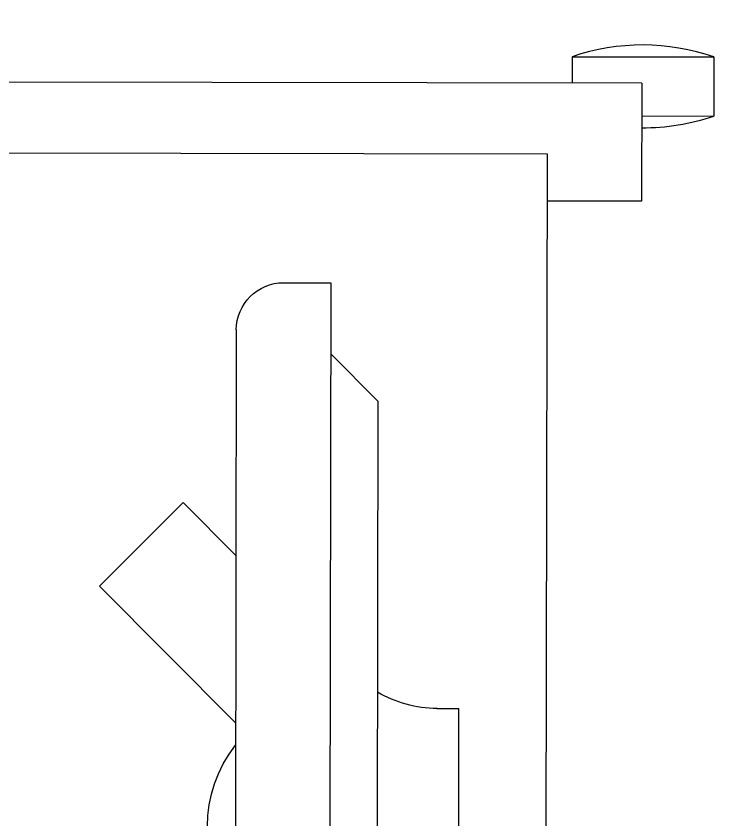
# Model space of a CAD drawing. Header units: millimetres. Extents: x -2143172 to 5255, y -610845 to 279739.
# Drawn here: x -1133248.3 to -1132952.8, y -592975.7 to -592636.1 of the extents above; entities that cross this region are included whole.
import ezdxf

# ---------------------------------------------------------------- set-up
doc = ezdxf.new("R2010")
doc.units = ezdxf.units.MM
doc.header["$LTSCALE"] = 30
doc.layers.add('72_EGR_BASE_TEXT', color=7, linetype='Continuous', lineweight=5)
doc.layers.add('LOADING', color=163, linetype='Continuous', lineweight=5)
doc.styles.add('X3G_ENTITY_258862', font='swisscl.ttf', dxfattribs={"height": 200})

# ---------------------------------------------------------------- blocks, each defined once
blk = doc.blocks.new('workstation')
at = {"layer": 'LOADING'}
for p, q in [((2804.249, -1055.787, 0), (2804.35, -994.788, 0)), ((2813.402, -1050.332, 0), (2813.478, -1004.332, 0)), ((2817.405, -1048.338, 0), (2817.475, -1006.338, 0)), ((2811.41, -1045.328, 0), (2811.47, -1009.328, 0)), ((2807.996, -1022.323, 0), (2807.979, -1032.323, 0)), ((2808.908, -1032.324, 0), (2807.979, -1032.323, 0)), ((2811.41, -1045.328, 0), (2813.407, -1047.332, 0)), ((2815.402, -1050.335, 0), (2813.402, -1050.332, 0)), ((2800.244, -1058.781, 0), (2800.252, -1053.781, 0)), ((2800.252, -1053.781, 0), (2804.252, -1053.787, 0)), ((2854.249, -1055.87, 0), (2804.249, -1055.787, 0)), ((2797.185, -1059.887, 0), (2797.189, -1057.387, 0)), ((2800.246, -1057.392, 0), (2797.189, -1057.387, 0)), ((2800.244, -1058.781, 0), (2858.244, -1058.877, 0)), ((2803.185, -1059.897, 0), (2803.186, -1058.786, 0)), ((2803.185, -1059.897, 0), (2797.185, -1059.887, 0))]:
    blk.add_line(p, q, dxfattribs=at)
at = {"layer": 'LOADING', "extrusion": (1.65465e-10, -1.79463e-10, -1)}
for p, q in [((2817.433, -1031.72, 0), (2823.196, -1037.503, 0)), ((2823.196, -1037.503, 0), (2819.655, -1041.032, 0)), ((2817.421, -1038.791, 0), (2819.655, -1041.032, 0))]:
    blk.add_line(p, q, dxfattribs=at)
at = {"layer": 'LOADING'}
for centre, start, end in [((2800.174, -1066.142, 0), 89.5485, 108.8298), ((2800.199, -1051.142, 0), 250.9805, 288.8298)]:
    blk.add_arc(centre, 9.25, start, end, dxfattribs=at)
at = {"layer": 'LOADING', "extrusion": (1.03527e-10, -9.97581e-11, -1)}
for centre, major_axis, start_param, end_param in [((2813.059, -1027.331, 0), (3.928, -3.941), 4.833569, 6.162005), ((2808.9, -1037.324, 0), (-3.541, -3.53), 2.356194, 2.885192), ((2815.405, -1048.335, 0), (1.412, -1.417), 5.497787, 7.068583)]:
    blk.add_ellipse(centre, major_axis=major_axis, ratio=1, start_param=start_param, end_param=end_param, dxfattribs=at)

msp = doc.modelspace()

# ---------------------------------------------------------------- block references
at = {"layer": 'LOADING', "xscale": 10, "yscale": 10, "zscale": 10, "rotation": 180}
msp.add_blockref('workstation', (-1104980.98, -603252.22, 0.1), dxfattribs=at)

# ---------------------------------------------------------------- texts
at = {"layer": '72_EGR_BASE_TEXT', "insert": (-1134588.35, -592232.41, 0.1), "char_height": 200, "width": 3493.2205, "attachment_point": 2, "style": 'X3G_ENTITY_258862'}
msp.add_mtext('PULMONARY CONSULTATION / EXAMINATION ROOM', dxfattribs=at)

doc.saveas('drawing.dxf')
